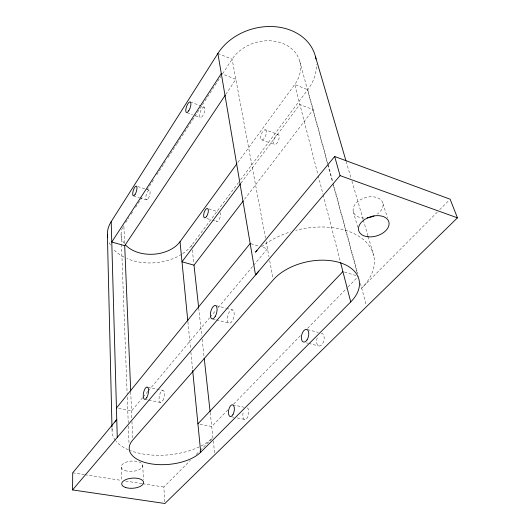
<?xml version="1.0" encoding="UTF-8"?>
<svg xmlns="http://www.w3.org/2000/svg" width="530" height="530" viewBox="0 0 530 530"><rect width="100%" height="100%" fill="white"/><g stroke="black" fill="none" stroke-linecap="round" stroke-linejoin="round"><path stroke-width="0.4" stroke-dasharray="2.65 1.99" d="M125.676 222.547L128.83 217.704M131.089 214.246L132.891 211.477M135.594 207.323L142.815 196.252M146.87 190.018L154.091 178.948M156.794 174.794L165.36 161.643M168.07 157.489L176.636 144.339M177.086 143.65L220.838 76.512M222.64 73.743L232.113 59.214A37.146 29.74 -15.7 0 1 282.967 43.526A37.146 29.74 -15.7 0 1 294.733 84.489L317.993 174.84M225.76 94.439L235.863 79.314L221.302 73.59M237.871 162.432L294.733 84.489L307.764 89.742L327.911 163.903M182.645 253.665A44.798 30.415 -3.8 0 0 191.8 245.151L238.679 182.327M240.653 179.683L307.764 89.742A53.325 42.718 -15.7 0 0 316.483 64.243M240.945 183.135L299.881 104.483L313.184 109.71L243.787 200.227M142.676 397.652L131.526 410.955L116.441 408.027M143.213 397.016L147.989 391.312M148.519 390.683L209.595 317.815M210.125 317.185L215.968 310.216M218.088 307.678L253.141 265.861M253.671 265.232L267.478 248.756L261.972 247.093M227.907 409.942L211.728 426.504L197.915 423.828M233.677 404.032L300.682 335.424M307.612 328.328L347.468 287.518M348.044 286.922L358.439 276.276M164.79 501.85L163.823 487.024L190.416 460.292M196.193 454.482L199.658 450.997M200.241 450.421L212.378 438.217M437.329 212.099L361.665 288.154A66.614 41.632 -12.2 0 0 364.057 240.136A66.614 41.632 -12.2 0 0 295.68 230.358M439.655 209.754L448.97 200.393M72.723 472.82L84.111 474.595M84.926 474.721L121.529 480.425M125.597 481.061L141.861 483.599M142.676 483.724L163.823 487.024M144.796 399.315L147.976 399.958M148.771 400.117L160.703 402.522M231.57 416.792L233.982 417.282M237.202 417.925L244.429 419.382M147.751 387.165L162.79 390.305M232.816 404.887L244.032 407.225M212.596 318.994L215.697 319.782M216.472 319.974L228.867 323.128M306.366 342.817L307.897 343.208M308.665 343.4L318.649 345.938M216.359 305.717L225.634 308.149M226.409 308.354L232.59 309.97A6.844 3.094 -75.7 0 1 232.345 320.802A6.844 3.094 -75.7 0 1 227.31 318.901A6.844 3.094 -75.7 0 1 232.59 309.97M307.559 329.614L318.285 332.423M250.955 243.76L258.825 246.139M344.454 272.049L356.107 275.573M133.454 195.822L138.86 197.498M139.629 197.736L146.585 199.883M206.945 218.545L211.503 219.957M212.265 220.195L216.823 221.6M137.747 186.547L149.314 190.19M208.82 208.926L217.916 211.795M187.117 112.718L192.523 114.692M195.61 115.812L200.241 117.501M261.542 139.821L274.321 144.471M190.33 101.992L204.235 107.146A5.565 1.987 -70.5 0 1 202.758 115.832A5.565 1.987 -70.5 0 1 199.757 114.016A5.565 1.987 -70.5 0 1 204.235 107.146M265.563 129.883A5.373 2.279 -69.8 0 1 264.298 138.33A5.373 2.279 -69.8 0 1 260.826 136.362A5.373 2.279 -69.8 0 1 265.563 129.883L278.343 134.62A5.333 2.339 -69.6 0 1 277.124 143.02A5.333 2.339 -69.6 0 1 273.56 141.02A5.333 2.339 -69.6 0 1 278.343 134.62M217.883 53.47L232.113 59.214L265.517 238.215M382.978 203.566L387.476 217.678M346.13 161.358L350.999 177.994M351.927 181.161L363.063 219.181M363.295 219.977L367.933 235.817M368.165 236.612L373.729 255.619M353.265 211.53L357.743 227.257M328.123 164.704L332.886 182.234M333.105 183.035L357.79 273.891M360.374 283.404L366.435 305.697M299.801 61.46L327.52 163.624M327.732 164.419L332.502 181.982M333.363 185.175L357.406 273.772M318.199 175.635L322.936 194.026M323.141 194.828L340.432 261.986M266.12 241.461L268.968 256.725M269.71 260.707L272.983 278.237M191.8 245.151L191.979 246.748M192.33 249.955L193.742 262.761M198.704 307.97L201.784 335.954M202.142 339.246L204.136 357.359M210.191 412.512L212.954 437.634A53.874 27.421 -5.1 0 1 130.314 450.573M213.312 440.894L214.657 453.11M187.905 321.836L190.568 348.978M190.893 352.264L192.589 369.542M142.729 465.188L143.438 479.71M124.61 243.237L123.868 225.316A31.21 21.187 -3.8 0 0 123.159 226.495M130.744 391.948L131.824 418.236M131.957 421.476L132.626 437.661M121.085 234.492L121.43 243.575M121.463 244.403L127.14 393.889M127.266 397.195L128.24 422.801M128.359 426.1L129.055 444.272M121.231 467.341L121.655 481.101M111.989 427.597L112.088 431.738M128.306 449.758A53.874 27.421 -5.1 0 1 116.149 441.371M115.315 440.317A53.874 27.421 -5.1 0 1 112.539 427.478M261.522 246.788A66.614 41.632 -12.2 0 1 290.526 231.842M321.18 333.344A6.499 3.564 -76.3 0 1 323.923 340.3A6.499 3.564 -76.3 0 1 318.397 345.825A6.499 3.564 -76.3 0 1 317.589 336.928M247.238 407.895A5.943 2.869 -79.3 0 1 248.411 415.281A5.943 2.869 -79.3 0 1 244.012 419.111A5.943 2.869 -79.3 0 1 243.621 411.042M181.518 254.393A44.798 30.415 -3.8 0 1 126.995 258.56M123.941 257.123A44.798 30.415 -3.8 0 1 113.924 249.676M110.492 245.098A44.798 30.415 -3.8 0 1 108.716 241.388M124.186 243.297A31.21 21.187 -3.8 0 1 122.841 227.098M219.91 212.49A4.856 1.994 -72.7 0 1 218.93 219.983A4.856 1.994 -72.7 0 1 215.75 219.029M364.103 218.075A15.39 10.116 -16.9 0 1 354.782 204.812A15.39 10.116 -16.9 0 1 377.718 197.862A15.39 10.116 -16.9 0 1 377.327 214.067M162.829 400.64A6.228 2.465 -78.1 0 0 163.412 390.477A6.228 2.465 -78.1 0 0 159.053 398.123A6.228 2.465 -78.1 0 0 162.829 400.64M148.208 198.565A5.048 1.683 -72.9 0 0 149.712 190.389A5.048 1.683 -72.9 0 0 145.949 196.16A5.048 1.683 -72.9 0 0 148.208 198.565M125.001 470.554A10.819 5.161 -4.1 0 0 142.596 466.539A10.819 5.161 -4.1 0 0 128.32 461.557A10.819 5.161 -4.1 0 0 125.001 470.554"/><path stroke-width="0.79" d="M257.043 250.663A66.614 41.632 -12.2 0 0 255.506 252.174L334.675 156.496L450.136 199.227L457.443 217.843L164.896 503.5L72.557 489.925L72.723 472.82L116.766 419.575A53.874 27.421 -5.1 0 0 115.003 421.973M107.676 237.513A44.798 30.415 -3.8 0 1 111.201 221.619L217.883 53.47A53.325 42.718 -15.7 0 1 273.467 26.599A53.325 42.718 -15.7 0 1 315.973 59.009M221.302 73.59L111.777 242.038L124.709 245.675L130.711 391.12M124.709 245.675L225.296 95.128M125.464 244.867A31.21 21.187 -3.8 0 0 153.276 254.234A31.21 21.187 -3.8 0 0 180.034 241.713L236.897 163.763M240.448 183.797L182.009 261.787L194 265.166L198.618 307.142M194 265.166L243.283 200.883M116.441 408.027L250.167 243.522M72.557 489.925L258.806 271.155M255.698 274.805L340.055 175.609L334.675 156.496M197.915 423.828L342.903 271.579M350.721 301.948A47.249 28.726 -12 0 0 338.776 262.31A47.249 28.726 -12 0 0 273.281 279.827L132.725 440.092A38.094 18.802 -5.2 0 0 150.275 463.704A38.094 18.802 -5.2 0 0 200.704 452.216L350.721 301.948L340.638 262.781M340.055 175.609L457.443 217.843M315.509 56.803L345.898 160.57M217.883 53.47L255.473 274.745M204.222 358.181L210.105 411.684M180.034 241.713L187.819 321.014M192.668 370.364L200.704 452.216M111.201 221.619L117.263 437.329M107.398 234.863L111.969 426.776M373.988 215.982A15.39 10.116 -16.9 0 1 367.158 217.923M367.893 236.771A15.701 10.063 -16.5 0 0 388.98 222.381A15.701 10.063 -16.5 0 0 364.474 219.639A15.701 10.063 -16.5 0 0 367.893 236.771M125.57 487.481A10.971 5.068 -4.3 0 0 143.418 483.459A10.971 5.068 -4.3 0 0 128.949 478.623A10.971 5.068 -4.3 0 0 125.57 487.481M146.876 397.407A6.28 2.378 -77.9 0 0 147.559 387.172A6.28 2.378 -77.9 0 0 143.246 394.903A6.28 2.378 -77.9 0 0 146.876 397.407M215.226 316.423A6.91 2.994 -75.6 0 0 215.584 305.519A6.91 2.994 -75.6 0 0 210.357 314.555A6.91 2.994 -75.6 0 0 215.226 316.423M232.975 414.553A5.989 2.802 -79.1 0 0 232.816 404.887A5.989 2.802 -79.1 0 0 228.43 412.612A5.989 2.802 -79.1 0 0 232.975 414.553M307.069 339.876A6.559 3.491 -76.1 0 0 306.79 329.415A6.559 3.491 -76.1 0 0 301.338 337.915A6.559 3.491 -76.1 0 0 307.069 339.876M206.455 216.631A4.889 1.941 -72.7 0 0 207.767 208.668A4.889 1.941 -72.7 0 0 203.765 214.147A4.889 1.941 -72.7 0 0 206.455 216.631M188.793 110.724A5.605 1.915 -70.7 0 0 190.33 101.992A5.605 1.915 -70.7 0 0 185.911 108.948A5.605 1.915 -70.7 0 0 188.793 110.724M135.044 194.477A5.081 1.623 -73 0 0 136.588 186.262A5.081 1.623 -73 0 0 132.884 192.098A5.081 1.623 -73 0 0 135.044 194.477"/></g></svg>
